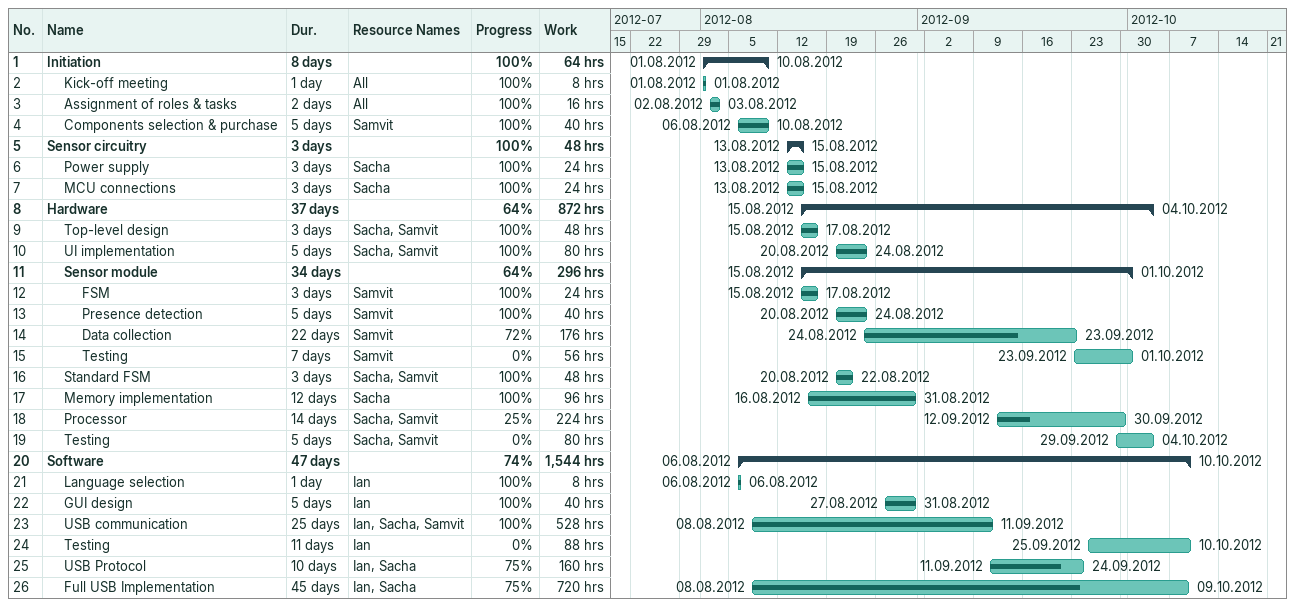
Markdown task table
| ID | Level | Task | Duration | Start | Finish | Resources | % complete | Work (h) |
|---|---|---|---|---|---|---|---|---|
| 1 | 1 | **Initiation** | 8d | 2012-08-01 | 2012-08-10 |  | 100 | 64 |
| 2 | 2 | Kick-off meeting | 1d | 2012-08-01 | 2012-08-01 | All | 100 | 8 |
| 3 | 2 | Assignment of roles & tasks | 2d | 2012-08-02 | 2012-08-03 | All | 100 | 16 |
| 4 | 2 | Components selection & purchase | 5d | 2012-08-06 | 2012-08-10 | Samvit | 100 | 40 |
| 5 | 1 | **Sensor circuitry** | 3d | 2012-08-13 | 2012-08-15 |  | 100 | 48 |
| 6 | 2 | Power supply | 3d | 2012-08-13 | 2012-08-15 | Sacha | 100 | 24 |
| 7 | 2 | MCU connections | 3d | 2012-08-13 | 2012-08-15 | Sacha | 100 | 24 |
| 8 | 1 | **Hardware** | 37d | 2012-08-15 | 2012-10-04 |  | 64 | 872 |
| 9 | 2 | Top-level design | 3d | 2012-08-15 | 2012-08-17 | Sacha, Samvit | 100 | 48 |
| 10 | 2 | UI implementation | 5d | 2012-08-20 | 2012-08-24 | Sacha, Samvit | 100 | 80 |
| 11 | 2 | **Sensor module** | 34d | 2012-08-15 | 2012-10-01 |  | 64 | 296 |
| 12 | 3 | FSM | 3d | 2012-08-15 | 2012-08-17 | Samvit | 100 | 24 |
| 13 | 3 | Presence detection | 5d | 2012-08-20 | 2012-08-24 | Samvit | 100 | 40 |
| 14 | 3 | Data collection | 22d | 2012-08-24 | 2012-09-23 | Samvit | 72 | 176 |
| 15 | 3 | Testing | 7d | 2012-09-23 | 2012-10-01 | Samvit | 0 | 56 |
| 16 | 2 | Standard FSM | 3d | 2012-08-20 | 2012-08-22 | Sacha, Samvit | 100 | 48 |
| 17 | 2 | Memory implementation | 12d | 2012-08-16 | 2012-08-31 | Sacha | 100 | 96 |
| 18 | 2 | Processor | 14d | 2012-09-12 | 2012-09-30 | Sacha, Samvit | 25 | 224 |
| 19 | 2 | Testing | 5d | 2012-09-29 | 2012-10-04 | Sacha, Samvit | 0 | 80 |
| 20 | 1 | **Software** | 47d | 2012-08-06 | 2012-10-10 |  | 74 | 1544 |
| 21 | 2 | Language selection | 1d | 2012-08-06 | 2012-08-06 | Ian | 100 | 8 |
| 22 | 2 | GUI design | 5d | 2012-08-27 | 2012-08-31 | Ian | 100 | 40 |
| 23 | 2 | USB communication | 25d | 2012-08-08 | 2012-09-11 | Ian, Sacha, Samvit | 100 | 528 |
| 24 | 2 | Testing | 11d | 2012-09-25 | 2012-10-10 | Ian | 0 | 88 |
| 25 | 2 | USB Protocol | 10d | 2012-09-11 | 2012-09-24 | Ian, Sacha | 75 | 160 |
| 26 | 2 | Full USB Implementation | 45d | 2012-08-08 | 2012-10-09 | Ian, Sacha | 75 | 720 |
